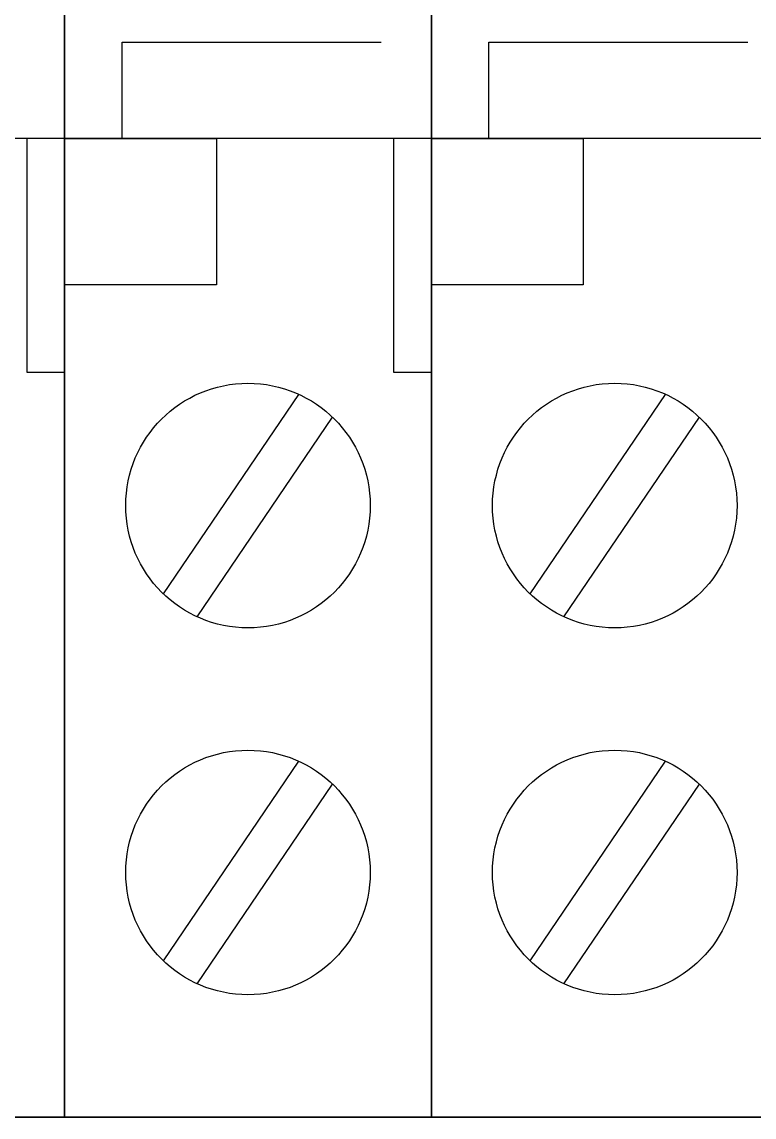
# Model space of a CAD drawing. Header units: millimetres. Extents: x 2139 to 5034, y 655 to 2700.
# Drawn here: x 3983.75 to 4012.02, y 1468.03 to 1510.3 of the extents above; entities that cross this region are included whole.
import ezdxf

# ---------------------------------------------------------------- set-up
doc = ezdxf.new("R2010")
doc.units = ezdxf.units.MM

msp = doc.modelspace()

# ---------------------------------------------------------------- linework, layer by layer
at = {"color": 7}
for points in [[(3971.234, 1546.711), (3985.396, 1546.711), (3985.396, 1468.033), (3971.234, 1468.033)], [(3971.234, 1546.711), (3985.396, 1546.711), (3985.396, 1468.033), (3971.234, 1468.033)], [(3971.234, 1546.711), (3985.396, 1546.711), (3985.396, 1468.033), (3971.234, 1468.033)], [(3971.234, 1546.711), (3985.396, 1546.711), (3985.396, 1468.033), (3971.234, 1468.033)], [(3971.234, 1546.711), (3985.396, 1546.711), (3985.396, 1468.033), (3971.234, 1468.033)], [(3971.234, 1546.711), (3985.396, 1546.711), (3985.396, 1468.033), (3971.234, 1468.033)], [(3971.234, 1546.711), (3985.396, 1546.711), (3985.396, 1468.033), (3971.234, 1468.033)], [(3971.234, 1546.711), (3985.396, 1546.711), (3985.396, 1468.033), (3971.234, 1468.033)], [(3971.234, 1546.711), (3985.396, 1546.711), (3985.396, 1468.033), (3971.234, 1468.033)], [(3971.234, 1546.711), (3985.396, 1546.711), (3985.396, 1468.033), (3971.234, 1468.033)], [(3971.234, 1546.711), (3985.396, 1546.711), (3985.396, 1468.033), (3971.234, 1468.033)], [(3971.234, 1546.711), (3985.396, 1546.711), (3985.396, 1468.033), (3971.234, 1468.033)], [(3971.234, 1546.711), (3985.396, 1546.711), (3985.396, 1468.033), (3971.234, 1468.033)], [(3971.234, 1546.711), (3985.396, 1546.711), (3985.396, 1468.033), (3971.234, 1468.033)], [(3971.234, 1546.711), (3985.396, 1546.711), (3985.396, 1468.033), (3971.234, 1468.033)], [(3971.234, 1546.711), (3985.396, 1546.711), (3985.396, 1468.033), (3971.234, 1468.033)], [(3971.234, 1546.711), (3985.396, 1546.711), (3985.396, 1468.033), (3971.234, 1468.033)], [(3971.234, 1546.711), (3985.396, 1546.711), (3985.396, 1468.033), (3971.234, 1468.033)], [(3971.234, 1546.711), (3985.396, 1546.711), (3985.396, 1468.033), (3971.234, 1468.033)], [(3971.234, 1546.711), (3985.396, 1546.711), (3985.396, 1468.033), (3971.234, 1468.033)], [(3985.396, 1546.711), (3999.558, 1546.711), (3999.558, 1468.033), (3985.396, 1468.033)], [(3985.396, 1546.711), (3999.558, 1546.711), (3999.558, 1468.033), (3985.396, 1468.033)], [(3985.396, 1546.711), (3999.558, 1546.711), (3999.558, 1468.033), (3985.396, 1468.033)], [(3985.396, 1546.711), (3999.558, 1546.711), (3999.558, 1468.033), (3985.396, 1468.033)], [(3985.396, 1546.711), (3999.558, 1546.711), (3999.558, 1468.033), (3985.396, 1468.033)], [(3985.396, 1546.711), (3999.558, 1546.711), (3999.558, 1468.033), (3985.396, 1468.033)], [(3985.396, 1546.711), (3999.558, 1546.711), (3999.558, 1468.033), (3985.396, 1468.033)], [(3985.396, 1546.711), (3999.558, 1546.711), (3999.558, 1468.033), (3985.396, 1468.033)], [(3985.396, 1546.711), (3999.558, 1546.711), (3999.558, 1468.033), (3985.396, 1468.033)], [(3985.396, 1546.711), (3999.558, 1546.711), (3999.558, 1468.033), (3985.396, 1468.033)], [(3985.396, 1546.711), (3999.558, 1546.711), (3999.558, 1468.033), (3985.396, 1468.033)], [(3985.396, 1546.711), (3999.558, 1546.711), (3999.558, 1468.033), (3985.396, 1468.033)], [(3985.396, 1546.711), (3999.558, 1546.711), (3999.558, 1468.033), (3985.396, 1468.033)], [(3985.396, 1546.711), (3999.558, 1546.711), (3999.558, 1468.033), (3985.396, 1468.033)], [(3985.396, 1546.711), (3999.558, 1546.711), (3999.558, 1468.033), (3985.396, 1468.033)], [(3985.396, 1546.711), (3999.558, 1546.711), (3999.558, 1468.033), (3985.396, 1468.033)], [(3985.396, 1546.711), (3999.558, 1546.711), (3999.558, 1468.033), (3985.396, 1468.033)], [(3985.396, 1546.711), (3999.558, 1546.711), (3999.558, 1468.033), (3985.396, 1468.033)], [(3985.396, 1546.711), (3999.558, 1546.711), (3999.558, 1468.033), (3985.396, 1468.033)], [(3985.396, 1546.711), (3999.558, 1546.711), (3999.558, 1468.033), (3985.396, 1468.033)], [(3999.558, 1546.711), (4013.72, 1546.711), (4013.72, 1468.033), (3999.558, 1468.033)], [(3999.558, 1546.711), (4013.72, 1546.711), (4013.72, 1468.033), (3999.558, 1468.033)], [(3999.558, 1546.711), (4013.72, 1546.711), (4013.72, 1468.033), (3999.558, 1468.033)], [(3999.558, 1546.711), (4013.72, 1546.711), (4013.72, 1468.033), (3999.558, 1468.033)], [(3999.558, 1546.711), (4013.72, 1546.711), (4013.72, 1468.033), (3999.558, 1468.033)], [(3999.558, 1546.711), (4013.72, 1546.711), (4013.72, 1468.033), (3999.558, 1468.033)], [(3999.558, 1546.711), (4013.72, 1546.711), (4013.72, 1468.033), (3999.558, 1468.033)], [(3999.558, 1546.711), (4013.72, 1546.711), (4013.72, 1468.033), (3999.558, 1468.033)], [(3999.558, 1546.711), (4013.72, 1546.711), (4013.72, 1468.033), (3999.558, 1468.033)], [(3999.558, 1546.711), (4013.72, 1546.711), (4013.72, 1468.033), (3999.558, 1468.033)], [(3999.558, 1546.711), (4013.72, 1546.711), (4013.72, 1468.033), (3999.558, 1468.033)], [(3999.558, 1546.711), (4013.72, 1546.711), (4013.72, 1468.033), (3999.558, 1468.033)], [(3999.558, 1546.711), (4013.72, 1546.711), (4013.72, 1468.033), (3999.558, 1468.033)], [(3999.558, 1546.711), (4013.72, 1546.711), (4013.72, 1468.033), (3999.558, 1468.033)], [(3999.558, 1546.711), (4013.72, 1546.711), (4013.72, 1468.033), (3999.558, 1468.033)], [(3999.558, 1546.711), (4013.72, 1546.711), (4013.72, 1468.033), (3999.558, 1468.033)], [(3999.558, 1546.711), (4013.72, 1546.711), (4013.72, 1468.033), (3999.558, 1468.033)], [(3999.558, 1546.711), (4013.72, 1546.711), (4013.72, 1468.033), (3999.558, 1468.033)], [(3999.558, 1546.711), (4013.72, 1546.711), (4013.72, 1468.033), (3999.558, 1468.033)], [(3999.558, 1546.711), (4013.72, 1546.711), (4013.72, 1468.033), (3999.558, 1468.033)], [(3971.234, 1468.033), (3985.396, 1468.033), (3985.396, 1505.798), (3971.234, 1505.798)], [(3971.234, 1468.033), (3985.396, 1468.033), (3985.396, 1505.798), (3971.234, 1505.798)], [(3971.234, 1468.033), (3985.396, 1468.033), (3985.396, 1505.798), (3971.234, 1505.798)], [(3971.234, 1468.033), (3985.396, 1468.033), (3985.396, 1505.798), (3971.234, 1505.798)], [(3971.234, 1468.033), (3985.396, 1468.033), (3985.396, 1505.798), (3971.234, 1505.798)], [(3971.234, 1468.033), (3985.396, 1468.033), (3985.396, 1505.798), (3971.234, 1505.798)], [(3971.234, 1468.033), (3985.396, 1468.033), (3985.396, 1505.798), (3971.234, 1505.798)], [(3971.234, 1468.033), (3985.396, 1468.033), (3985.396, 1505.798), (3971.234, 1505.798)], [(3971.234, 1468.033), (3985.396, 1468.033), (3985.396, 1505.798), (3971.234, 1505.798)], [(3971.234, 1468.033), (3985.396, 1468.033), (3985.396, 1505.798), (3971.234, 1505.798)], [(3971.234, 1468.033), (3985.396, 1468.033), (3985.396, 1505.798), (3971.234, 1505.798)], [(3971.234, 1468.033), (3985.396, 1468.033), (3985.396, 1505.798), (3971.234, 1505.798)], [(3971.234, 1468.033), (3985.396, 1468.033), (3985.396, 1505.798), (3971.234, 1505.798)], [(3971.234, 1468.033), (3985.396, 1468.033), (3985.396, 1505.798), (3971.234, 1505.798)], [(3971.234, 1468.033), (3985.396, 1468.033), (3985.396, 1505.798), (3971.234, 1505.798)], [(3971.234, 1468.033), (3985.396, 1468.033), (3985.396, 1505.798), (3971.234, 1505.798)], [(3971.234, 1468.033), (3985.396, 1468.033), (3985.396, 1505.798), (3971.234, 1505.798)], [(3971.234, 1468.033), (3985.396, 1468.033), (3985.396, 1505.798), (3971.234, 1505.798)], [(3971.234, 1468.033), (3985.396, 1468.033), (3985.396, 1505.798), (3971.234, 1505.798)], [(3971.234, 1468.033), (3985.396, 1468.033), (3985.396, 1505.798), (3971.234, 1505.798)], [(3985.396, 1505.798), (3983.934, 1505.798), (3983.934, 1496.785), (3985.396, 1496.785)], [(3985.396, 1505.798), (3983.934, 1505.798), (3983.934, 1496.785), (3985.396, 1496.785)], [(3985.396, 1505.798), (3983.934, 1505.798), (3983.934, 1496.785), (3985.396, 1496.785)], [(3985.396, 1505.798), (3983.934, 1505.798), (3983.934, 1496.785), (3985.396, 1496.785)], [(3985.396, 1505.798), (3983.934, 1505.798), (3983.934, 1496.785), (3985.396, 1496.785)], [(3985.396, 1505.798), (3983.934, 1505.798), (3983.934, 1496.785), (3985.396, 1496.785)], [(3985.396, 1505.798), (3983.934, 1505.798), (3983.934, 1496.785), (3985.396, 1496.785)], [(3985.396, 1505.798), (3983.934, 1505.798), (3983.934, 1496.785), (3985.396, 1496.785)], [(3985.396, 1505.798), (3983.934, 1505.798), (3983.934, 1496.785), (3985.396, 1496.785)], [(3985.396, 1505.798), (3983.934, 1505.798), (3983.934, 1496.785), (3985.396, 1496.785)], [(3985.396, 1505.798), (3983.934, 1505.798), (3983.934, 1496.785), (3985.396, 1496.785)], [(3985.396, 1505.798), (3983.934, 1505.798), (3983.934, 1496.785), (3985.396, 1496.785)], [(3985.396, 1505.798), (3983.934, 1505.798), (3983.934, 1496.785), (3985.396, 1496.785)], [(3985.396, 1505.798), (3983.934, 1505.798), (3983.934, 1496.785), (3985.396, 1496.785)], [(3985.396, 1505.798), (3983.934, 1505.798), (3983.934, 1496.785), (3985.396, 1496.785)], [(3985.396, 1505.798), (3983.934, 1505.798), (3983.934, 1496.785), (3985.396, 1496.785)], [(3985.396, 1505.798), (3983.934, 1505.798), (3983.934, 1496.785), (3985.396, 1496.785)], [(3985.396, 1505.798), (3983.934, 1505.798), (3983.934, 1496.785), (3985.396, 1496.785)], [(3985.396, 1505.798), (3983.934, 1505.798), (3983.934, 1496.785), (3985.396, 1496.785)], [(3985.396, 1505.798), (3983.934, 1505.798), (3983.934, 1496.785), (3985.396, 1496.785)], [(3985.396, 1468.033), (3999.558, 1468.033), (3999.558, 1505.798), (3985.396, 1505.798)], [(3985.396, 1505.798), (3991.26, 1505.798), (3991.26, 1500.162), (3985.396, 1500.162)], [(3985.396, 1468.033), (3999.558, 1468.033), (3999.558, 1505.798), (3985.396, 1505.798)], [(3985.396, 1505.798), (3991.26, 1505.798), (3991.26, 1500.162), (3985.396, 1500.162)], [(3985.396, 1468.033), (3999.558, 1468.033), (3999.558, 1505.798), (3985.396, 1505.798)], [(3985.396, 1505.798), (3991.26, 1505.798), (3991.26, 1500.162), (3985.396, 1500.162)], [(3985.396, 1468.033), (3999.558, 1468.033), (3999.558, 1505.798), (3985.396, 1505.798)], [(3985.396, 1505.798), (3991.26, 1505.798), (3991.26, 1500.162), (3985.396, 1500.162)], [(3985.396, 1468.033), (3999.558, 1468.033), (3999.558, 1505.798), (3985.396, 1505.798)], [(3985.396, 1505.798), (3991.26, 1505.798), (3991.26, 1500.162), (3985.396, 1500.162)], [(3985.396, 1468.033), (3999.558, 1468.033), (3999.558, 1505.798), (3985.396, 1505.798)], [(3985.396, 1505.798), (3991.26, 1505.798), (3991.26, 1500.162), (3985.396, 1500.162)], [(3985.396, 1468.033), (3999.558, 1468.033), (3999.558, 1505.798), (3985.396, 1505.798)], [(3985.396, 1505.798), (3991.26, 1505.798), (3991.26, 1500.162), (3985.396, 1500.162)], [(3985.396, 1468.033), (3999.558, 1468.033), (3999.558, 1505.798), (3985.396, 1505.798)], [(3985.396, 1505.798), (3991.26, 1505.798), (3991.26, 1500.162), (3985.396, 1500.162)], [(3985.396, 1468.033), (3999.558, 1468.033), (3999.558, 1505.798), (3985.396, 1505.798)], [(3985.396, 1505.798), (3991.26, 1505.798), (3991.26, 1500.162), (3985.396, 1500.162)], [(3985.396, 1468.033), (3999.558, 1468.033), (3999.558, 1505.798), (3985.396, 1505.798)], [(3985.396, 1505.798), (3991.26, 1505.798), (3991.26, 1500.162), (3985.396, 1500.162)], [(3985.396, 1468.033), (3999.558, 1468.033), (3999.558, 1505.798), (3985.396, 1505.798)], [(3985.396, 1505.798), (3991.26, 1505.798), (3991.26, 1500.162), (3985.396, 1500.162)], [(3985.396, 1468.033), (3999.558, 1468.033), (3999.558, 1505.798), (3985.396, 1505.798)], [(3985.396, 1505.798), (3991.26, 1505.798), (3991.26, 1500.162), (3985.396, 1500.162)], [(3985.396, 1468.033), (3999.558, 1468.033), (3999.558, 1505.798), (3985.396, 1505.798)], [(3985.396, 1505.798), (3991.26, 1505.798), (3991.26, 1500.162), (3985.396, 1500.162)], [(3985.396, 1468.033), (3999.558, 1468.033), (3999.558, 1505.798), (3985.396, 1505.798)], [(3985.396, 1505.798), (3991.26, 1505.798), (3991.26, 1500.162), (3985.396, 1500.162)], [(3985.396, 1468.033), (3999.558, 1468.033), (3999.558, 1505.798), (3985.396, 1505.798)], [(3985.396, 1505.798), (3991.26, 1505.798), (3991.26, 1500.162), (3985.396, 1500.162)], [(3985.396, 1468.033), (3999.558, 1468.033), (3999.558, 1505.798), (3985.396, 1505.798)], [(3985.396, 1505.798), (3991.26, 1505.798), (3991.26, 1500.162), (3985.396, 1500.162)], [(3985.396, 1468.033), (3999.558, 1468.033), (3999.558, 1505.798), (3985.396, 1505.798)], [(3985.396, 1505.798), (3991.26, 1505.798), (3991.26, 1500.162), (3985.396, 1500.162)], [(3985.396, 1468.033), (3999.558, 1468.033), (3999.558, 1505.798), (3985.396, 1505.798)], [(3985.396, 1505.798), (3991.26, 1505.798), (3991.26, 1500.162), (3985.396, 1500.162)], [(3985.396, 1468.033), (3999.558, 1468.033), (3999.558, 1505.798), (3985.396, 1505.798)], [(3985.396, 1505.798), (3991.26, 1505.798), (3991.26, 1500.162), (3985.396, 1500.162)], [(3985.396, 1468.033), (3999.558, 1468.033), (3999.558, 1505.798), (3985.396, 1505.798)], [(3985.396, 1505.798), (3991.26, 1505.798), (3991.26, 1500.162), (3985.396, 1500.162)], [(3999.558, 1505.798), (3998.096, 1505.798), (3998.096, 1496.785), (3999.558, 1496.785)], [(3999.558, 1505.798), (3998.096, 1505.798), (3998.096, 1496.785), (3999.558, 1496.785)], [(3999.558, 1505.798), (3998.096, 1505.798), (3998.096, 1496.785), (3999.558, 1496.785)], [(3999.558, 1505.798), (3998.096, 1505.798), (3998.096, 1496.785), (3999.558, 1496.785)], [(3999.558, 1505.798), (3998.096, 1505.798), (3998.096, 1496.785), (3999.558, 1496.785)], [(3999.558, 1505.798), (3998.096, 1505.798), (3998.096, 1496.785), (3999.558, 1496.785)], [(3999.558, 1505.798), (3998.096, 1505.798), (3998.096, 1496.785), (3999.558, 1496.785)], [(3999.558, 1505.798), (3998.096, 1505.798), (3998.096, 1496.785), (3999.558, 1496.785)], [(3999.558, 1505.798), (3998.096, 1505.798), (3998.096, 1496.785), (3999.558, 1496.785)], [(3999.558, 1505.798), (3998.096, 1505.798), (3998.096, 1496.785), (3999.558, 1496.785)], [(3999.558, 1505.798), (3998.096, 1505.798), (3998.096, 1496.785), (3999.558, 1496.785)], [(3999.558, 1505.798), (3998.096, 1505.798), (3998.096, 1496.785), (3999.558, 1496.785)], [(3999.558, 1505.798), (3998.096, 1505.798), (3998.096, 1496.785), (3999.558, 1496.785)], [(3999.558, 1505.798), (3998.096, 1505.798), (3998.096, 1496.785), (3999.558, 1496.785)], [(3999.558, 1505.798), (3998.096, 1505.798), (3998.096, 1496.785), (3999.558, 1496.785)], [(3999.558, 1505.798), (3998.096, 1505.798), (3998.096, 1496.785), (3999.558, 1496.785)], [(3999.558, 1505.798), (3998.096, 1505.798), (3998.096, 1496.785), (3999.558, 1496.785)], [(3999.558, 1505.798), (3998.096, 1505.798), (3998.096, 1496.785), (3999.558, 1496.785)], [(3999.558, 1505.798), (3998.096, 1505.798), (3998.096, 1496.785), (3999.558, 1496.785)], [(3999.558, 1505.798), (3998.096, 1505.798), (3998.096, 1496.785), (3999.558, 1496.785)], [(3999.558, 1468.033), (4013.72, 1468.033), (4013.72, 1505.798), (3999.558, 1505.798)], [(3999.558, 1505.798), (4005.422, 1505.798), (4005.422, 1500.162), (3999.558, 1500.162)], [(3999.558, 1468.033), (4013.72, 1468.033), (4013.72, 1505.798), (3999.558, 1505.798)], [(3999.558, 1505.798), (4005.422, 1505.798), (4005.422, 1500.162), (3999.558, 1500.162)], [(3999.558, 1468.033), (4013.72, 1468.033), (4013.72, 1505.798), (3999.558, 1505.798)], [(3999.558, 1505.798), (4005.422, 1505.798), (4005.422, 1500.162), (3999.558, 1500.162)], [(3999.558, 1468.033), (4013.72, 1468.033), (4013.72, 1505.798), (3999.558, 1505.798)], [(3999.558, 1505.798), (4005.422, 1505.798), (4005.422, 1500.162), (3999.558, 1500.162)], [(3999.558, 1468.033), (4013.72, 1468.033), (4013.72, 1505.798), (3999.558, 1505.798)], [(3999.558, 1505.798), (4005.422, 1505.798), (4005.422, 1500.162), (3999.558, 1500.162)], [(3999.558, 1468.033), (4013.72, 1468.033), (4013.72, 1505.798), (3999.558, 1505.798)], [(3999.558, 1505.798), (4005.422, 1505.798), (4005.422, 1500.162), (3999.558, 1500.162)], [(3999.558, 1468.033), (4013.72, 1468.033), (4013.72, 1505.798), (3999.558, 1505.798)], [(3999.558, 1505.798), (4005.422, 1505.798), (4005.422, 1500.162), (3999.558, 1500.162)], [(3999.558, 1468.033), (4013.72, 1468.033), (4013.72, 1505.798), (3999.558, 1505.798)], [(3999.558, 1505.798), (4005.422, 1505.798), (4005.422, 1500.162), (3999.558, 1500.162)], [(3999.558, 1468.033), (4013.72, 1468.033), (4013.72, 1505.798), (3999.558, 1505.798)], [(3999.558, 1505.798), (4005.422, 1505.798), (4005.422, 1500.162), (3999.558, 1500.162)], [(3999.558, 1468.033), (4013.72, 1468.033), (4013.72, 1505.798), (3999.558, 1505.798)], [(3999.558, 1505.798), (4005.422, 1505.798), (4005.422, 1500.162), (3999.558, 1500.162)], [(3999.558, 1468.033), (4013.72, 1468.033), (4013.72, 1505.798), (3999.558, 1505.798)], [(3999.558, 1505.798), (4005.422, 1505.798), (4005.422, 1500.162), (3999.558, 1500.162)], [(3999.558, 1468.033), (4013.72, 1468.033), (4013.72, 1505.798), (3999.558, 1505.798)], [(3999.558, 1505.798), (4005.422, 1505.798), (4005.422, 1500.162), (3999.558, 1500.162)], [(3999.558, 1468.033), (4013.72, 1468.033), (4013.72, 1505.798), (3999.558, 1505.798)], [(3999.558, 1505.798), (4005.422, 1505.798), (4005.422, 1500.162), (3999.558, 1500.162)], [(3999.558, 1468.033), (4013.72, 1468.033), (4013.72, 1505.798), (3999.558, 1505.798)], [(3999.558, 1505.798), (4005.422, 1505.798), (4005.422, 1500.162), (3999.558, 1500.162)], [(3999.558, 1468.033), (4013.72, 1468.033), (4013.72, 1505.798), (3999.558, 1505.798)], [(3999.558, 1505.798), (4005.422, 1505.798), (4005.422, 1500.162), (3999.558, 1500.162)], [(3999.558, 1468.033), (4013.72, 1468.033), (4013.72, 1505.798), (3999.558, 1505.798)], [(3999.558, 1505.798), (4005.422, 1505.798), (4005.422, 1500.162), (3999.558, 1500.162)], [(3999.558, 1468.033), (4013.72, 1468.033), (4013.72, 1505.798), (3999.558, 1505.798)], [(3999.558, 1505.798), (4005.422, 1505.798), (4005.422, 1500.162), (3999.558, 1500.162)], [(3999.558, 1468.033), (4013.72, 1468.033), (4013.72, 1505.798), (3999.558, 1505.798)], [(3999.558, 1505.798), (4005.422, 1505.798), (4005.422, 1500.162), (3999.558, 1500.162)], [(3999.558, 1468.033), (4013.72, 1468.033), (4013.72, 1505.798), (3999.558, 1505.798)], [(3999.558, 1505.798), (4005.422, 1505.798), (4005.422, 1500.162), (3999.558, 1500.162)], [(3999.558, 1468.033), (4013.72, 1468.033), (4013.72, 1505.798), (3999.558, 1505.798)], [(3999.558, 1505.798), (4005.422, 1505.798), (4005.422, 1500.162), (3999.558, 1500.162)]]:
    msp.add_lwpolyline(points, close=True, dxfattribs=at)
for points in [[(3987.615, 1505.798), (3987.615, 1509.517), (3997.618, 1509.517)], [(3987.615, 1505.798), (3987.615, 1509.517), (3997.618, 1509.517)], [(3987.615, 1505.798), (3987.615, 1509.517), (3997.618, 1509.517)], [(3987.615, 1505.798), (3987.615, 1509.517), (3997.618, 1509.517)], [(3987.615, 1505.798), (3987.615, 1509.517), (3997.618, 1509.517)], [(3987.615, 1505.798), (3987.615, 1509.517), (3997.618, 1509.517)], [(3987.615, 1505.798), (3987.615, 1509.517), (3997.618, 1509.517)], [(3987.615, 1505.798), (3987.615, 1509.517), (3997.618, 1509.517)], [(3987.615, 1505.798), (3987.615, 1509.517), (3997.618, 1509.517)], [(3987.615, 1505.798), (3987.615, 1509.517), (3997.618, 1509.517)], [(3987.615, 1505.798), (3987.615, 1509.517), (3997.618, 1509.517)], [(3987.615, 1505.798), (3987.615, 1509.517), (3997.618, 1509.517)], [(3987.615, 1505.798), (3987.615, 1509.517), (3997.618, 1509.517)], [(3987.615, 1505.798), (3987.615, 1509.517), (3997.618, 1509.517)], [(3987.615, 1505.798), (3987.615, 1509.517), (3997.618, 1509.517)], [(3987.615, 1505.798), (3987.615, 1509.517), (3997.618, 1509.517)], [(3987.615, 1505.798), (3987.615, 1509.517), (3997.618, 1509.517)], [(3987.615, 1505.798), (3987.615, 1509.517), (3997.618, 1509.517)], [(3987.615, 1505.798), (3987.615, 1509.517), (3997.618, 1509.517)], [(3987.615, 1505.798), (3987.615, 1509.517), (3997.618, 1509.517)], [(4001.777, 1505.798), (4001.777, 1509.517), (4011.781, 1509.517)], [(4001.777, 1505.798), (4001.777, 1509.517), (4011.781, 1509.517)], [(4001.777, 1505.798), (4001.777, 1509.517), (4011.781, 1509.517)], [(4001.777, 1505.798), (4001.777, 1509.517), (4011.781, 1509.517)], [(4001.777, 1505.798), (4001.777, 1509.517), (4011.781, 1509.517)], [(4001.777, 1505.798), (4001.777, 1509.517), (4011.781, 1509.517)], [(4001.777, 1505.798), (4001.777, 1509.517), (4011.781, 1509.517)], [(4001.777, 1505.798), (4001.777, 1509.517), (4011.781, 1509.517)], [(4001.777, 1505.798), (4001.777, 1509.517), (4011.781, 1509.517)], [(4001.777, 1505.798), (4001.777, 1509.517), (4011.781, 1509.517)], [(4001.777, 1505.798), (4001.777, 1509.517), (4011.781, 1509.517)], [(4001.777, 1505.798), (4001.777, 1509.517), (4011.781, 1509.517)], [(4001.777, 1505.798), (4001.777, 1509.517), (4011.781, 1509.517)], [(4001.777, 1505.798), (4001.777, 1509.517), (4011.781, 1509.517)], [(4001.777, 1505.798), (4001.777, 1509.517), (4011.781, 1509.517)], [(4001.777, 1505.798), (4001.777, 1509.517), (4011.781, 1509.517)], [(4001.777, 1505.798), (4001.777, 1509.517), (4011.781, 1509.517)], [(4001.777, 1505.798), (4001.777, 1509.517), (4011.781, 1509.517)], [(4001.777, 1505.798), (4001.777, 1509.517), (4011.781, 1509.517)], [(4001.777, 1505.798), (4001.777, 1509.517), (4011.781, 1509.517)], [(3989.213, 1488.227), (3994.442, 1495.929)], [(3989.213, 1488.227), (3994.442, 1495.929)], [(3989.213, 1488.227), (3994.442, 1495.929)], [(3989.213, 1488.227), (3994.442, 1495.929)], [(3989.213, 1488.227), (3994.442, 1495.929)], [(3989.213, 1488.227), (3994.442, 1495.929)], [(3989.213, 1488.227), (3994.442, 1495.929)], [(3989.213, 1488.227), (3994.442, 1495.929)], [(3989.213, 1488.227), (3994.442, 1495.929)], [(3989.213, 1488.227), (3994.442, 1495.929)], [(3989.213, 1488.227), (3994.442, 1495.929)], [(3989.213, 1488.227), (3994.442, 1495.929)], [(3989.213, 1488.227), (3994.442, 1495.929)], [(3989.213, 1488.227), (3994.442, 1495.929)], [(3989.213, 1488.227), (3994.442, 1495.929)], [(3989.213, 1488.227), (3994.442, 1495.929)], [(3989.213, 1488.227), (3994.442, 1495.929)], [(3989.213, 1488.227), (3994.442, 1495.929)], [(3989.213, 1488.227), (3994.442, 1495.929)], [(3989.213, 1488.227), (3994.442, 1495.929)], [(4003.375, 1488.227), (4008.604, 1495.929)], [(4003.375, 1488.227), (4008.604, 1495.929)], [(4003.375, 1488.227), (4008.604, 1495.929)], [(4003.375, 1488.227), (4008.604, 1495.929)], [(4003.375, 1488.227), (4008.604, 1495.929)], [(4003.375, 1488.227), (4008.604, 1495.929)], [(4003.375, 1488.227), (4008.604, 1495.929)], [(4003.375, 1488.227), (4008.604, 1495.929)], [(4003.375, 1488.227), (4008.604, 1495.929)], [(4003.375, 1488.227), (4008.604, 1495.929)], [(4003.375, 1488.227), (4008.604, 1495.929)], [(4003.375, 1488.227), (4008.604, 1495.929)], [(4003.375, 1488.227), (4008.604, 1495.929)], [(4003.375, 1488.227), (4008.604, 1495.929)], [(4003.375, 1488.227), (4008.604, 1495.929)], [(4003.375, 1488.227), (4008.604, 1495.929)], [(4003.375, 1488.227), (4008.604, 1495.929)], [(4003.375, 1488.227), (4008.604, 1495.929)], [(4003.375, 1488.227), (4008.604, 1495.929)], [(4003.375, 1488.227), (4008.604, 1495.929)], [(3990.515, 1487.343), (3995.744, 1495.044)], [(3990.515, 1487.343), (3995.744, 1495.044)], [(3990.515, 1487.343), (3995.744, 1495.044)], [(3990.515, 1487.343), (3995.744, 1495.044)], [(3990.515, 1487.343), (3995.744, 1495.044)], [(3990.515, 1487.343), (3995.744, 1495.044)], [(3990.515, 1487.343), (3995.744, 1495.044)], [(3990.515, 1487.343), (3995.744, 1495.044)], [(3990.515, 1487.343), (3995.744, 1495.044)], [(3990.515, 1487.343), (3995.744, 1495.044)], [(3990.515, 1487.343), (3995.744, 1495.044)], [(3990.515, 1487.343), (3995.744, 1495.044)], [(3990.515, 1487.343), (3995.744, 1495.044)], [(3990.515, 1487.343), (3995.744, 1495.044)], [(3990.515, 1487.343), (3995.744, 1495.044)], [(3990.515, 1487.343), (3995.744, 1495.044)], [(3990.515, 1487.343), (3995.744, 1495.044)], [(3990.515, 1487.343), (3995.744, 1495.044)], [(3990.515, 1487.343), (3995.744, 1495.044)], [(3990.515, 1487.343), (3995.744, 1495.044)], [(4004.677, 1487.343), (4009.906, 1495.044)], [(4004.677, 1487.343), (4009.906, 1495.044)], [(4004.677, 1487.343), (4009.906, 1495.044)], [(4004.677, 1487.343), (4009.906, 1495.044)], [(4004.677, 1487.343), (4009.906, 1495.044)], [(4004.677, 1487.343), (4009.906, 1495.044)], [(4004.677, 1487.343), (4009.906, 1495.044)], [(4004.677, 1487.343), (4009.906, 1495.044)], [(4004.677, 1487.343), (4009.906, 1495.044)], [(4004.677, 1487.343), (4009.906, 1495.044)], [(4004.677, 1487.343), (4009.906, 1495.044)], [(4004.677, 1487.343), (4009.906, 1495.044)], [(4004.677, 1487.343), (4009.906, 1495.044)], [(4004.677, 1487.343), (4009.906, 1495.044)], [(4004.677, 1487.343), (4009.906, 1495.044)], [(4004.677, 1487.343), (4009.906, 1495.044)], [(4004.677, 1487.343), (4009.906, 1495.044)], [(4004.677, 1487.343), (4009.906, 1495.044)], [(4004.677, 1487.343), (4009.906, 1495.044)], [(4004.677, 1487.343), (4009.906, 1495.044)], [(3989.213, 1474.065), (3994.442, 1481.766)], [(3989.213, 1474.065), (3994.442, 1481.766)], [(3989.213, 1474.065), (3994.442, 1481.766)], [(3989.213, 1474.065), (3994.442, 1481.766)], [(3989.213, 1474.065), (3994.442, 1481.766)], [(3989.213, 1474.065), (3994.442, 1481.766)], [(3989.213, 1474.065), (3994.442, 1481.766)], [(3989.213, 1474.065), (3994.442, 1481.766)], [(3989.213, 1474.065), (3994.442, 1481.766)], [(3989.213, 1474.065), (3994.442, 1481.766)], [(3989.213, 1474.065), (3994.442, 1481.766)], [(3989.213, 1474.065), (3994.442, 1481.766)], [(3989.213, 1474.065), (3994.442, 1481.766)], [(3989.213, 1474.065), (3994.442, 1481.766)], [(3989.213, 1474.065), (3994.442, 1481.766)], [(3989.213, 1474.065), (3994.442, 1481.766)], [(3989.213, 1474.065), (3994.442, 1481.766)], [(3989.213, 1474.065), (3994.442, 1481.766)], [(3989.213, 1474.065), (3994.442, 1481.766)], [(3989.213, 1474.065), (3994.442, 1481.766)], [(4003.375, 1474.065), (4008.604, 1481.766)], [(4003.375, 1474.065), (4008.604, 1481.766)], [(4003.375, 1474.065), (4008.604, 1481.766)], [(4003.375, 1474.065), (4008.604, 1481.766)], [(4003.375, 1474.065), (4008.604, 1481.766)], [(4003.375, 1474.065), (4008.604, 1481.766)], [(4003.375, 1474.065), (4008.604, 1481.766)], [(4003.375, 1474.065), (4008.604, 1481.766)], [(4003.375, 1474.065), (4008.604, 1481.766)], [(4003.375, 1474.065), (4008.604, 1481.766)], [(4003.375, 1474.065), (4008.604, 1481.766)], [(4003.375, 1474.065), (4008.604, 1481.766)], [(4003.375, 1474.065), (4008.604, 1481.766)], [(4003.375, 1474.065), (4008.604, 1481.766)], [(4003.375, 1474.065), (4008.604, 1481.766)], [(4003.375, 1474.065), (4008.604, 1481.766)], [(4003.375, 1474.065), (4008.604, 1481.766)], [(4003.375, 1474.065), (4008.604, 1481.766)], [(4003.375, 1474.065), (4008.604, 1481.766)], [(4003.375, 1474.065), (4008.604, 1481.766)], [(3990.515, 1473.181), (3995.744, 1480.882)], [(3990.515, 1473.181), (3995.744, 1480.882)], [(3990.515, 1473.181), (3995.744, 1480.882)], [(3990.515, 1473.181), (3995.744, 1480.882)], [(3990.515, 1473.181), (3995.744, 1480.882)], [(3990.515, 1473.181), (3995.744, 1480.882)], [(3990.515, 1473.181), (3995.744, 1480.882)], [(3990.515, 1473.181), (3995.744, 1480.882)], [(3990.515, 1473.181), (3995.744, 1480.882)], [(3990.515, 1473.181), (3995.744, 1480.882)], [(3990.515, 1473.181), (3995.744, 1480.882)], [(3990.515, 1473.181), (3995.744, 1480.882)], [(3990.515, 1473.181), (3995.744, 1480.882)], [(3990.515, 1473.181), (3995.744, 1480.882)], [(3990.515, 1473.181), (3995.744, 1480.882)], [(3990.515, 1473.181), (3995.744, 1480.882)], [(3990.515, 1473.181), (3995.744, 1480.882)], [(3990.515, 1473.181), (3995.744, 1480.882)], [(3990.515, 1473.181), (3995.744, 1480.882)], [(3990.515, 1473.181), (3995.744, 1480.882)], [(4004.677, 1473.181), (4009.906, 1480.882)], [(4004.677, 1473.181), (4009.906, 1480.882)], [(4004.677, 1473.181), (4009.906, 1480.882)], [(4004.677, 1473.181), (4009.906, 1480.882)], [(4004.677, 1473.181), (4009.906, 1480.882)], [(4004.677, 1473.181), (4009.906, 1480.882)], [(4004.677, 1473.181), (4009.906, 1480.882)], [(4004.677, 1473.181), (4009.906, 1480.882)], [(4004.677, 1473.181), (4009.906, 1480.882)], [(4004.677, 1473.181), (4009.906, 1480.882)], [(4004.677, 1473.181), (4009.906, 1480.882)], [(4004.677, 1473.181), (4009.906, 1480.882)], [(4004.677, 1473.181), (4009.906, 1480.882)], [(4004.677, 1473.181), (4009.906, 1480.882)], [(4004.677, 1473.181), (4009.906, 1480.882)], [(4004.677, 1473.181), (4009.906, 1480.882)], [(4004.677, 1473.181), (4009.906, 1480.882)], [(4004.677, 1473.181), (4009.906, 1480.882)], [(4004.677, 1473.181), (4009.906, 1480.882)], [(4004.677, 1473.181), (4009.906, 1480.882)]]:
    msp.add_lwpolyline(points, dxfattribs=at)
for centre in [(3992.477, 1491.636), (3992.477, 1491.636), (3992.477, 1491.636), (3992.477, 1491.636), (3992.477, 1491.636), (3992.477, 1491.636), (3992.477, 1491.636), (3992.477, 1491.636), (3992.477, 1491.636), (3992.477, 1491.636), (3992.477, 1491.636), (3992.477, 1491.636), (3992.477, 1491.636), (3992.477, 1491.636), (3992.477, 1491.636), (3992.477, 1491.636), (3992.477, 1491.636), (3992.477, 1491.636), (3992.477, 1491.636), (3992.477, 1491.636), (4006.639, 1491.636), (4006.639, 1491.636), (4006.639, 1491.636), (4006.639, 1491.636), (4006.639, 1491.636), (4006.639, 1491.636), (4006.639, 1491.636), (4006.639, 1491.636), (4006.639, 1491.636), (4006.639, 1491.636), (4006.639, 1491.636), (4006.639, 1491.636), (4006.639, 1491.636), (4006.639, 1491.636), (4006.639, 1491.636), (4006.639, 1491.636), (4006.639, 1491.636), (4006.639, 1491.636), (4006.639, 1491.636), (4006.639, 1491.636), (3992.477, 1477.474), (3992.477, 1477.474), (3992.477, 1477.474), (3992.477, 1477.474), (3992.477, 1477.474), (3992.477, 1477.474), (3992.477, 1477.474), (3992.477, 1477.474), (3992.477, 1477.474), (3992.477, 1477.474), (3992.477, 1477.474), (3992.477, 1477.474), (3992.477, 1477.474), (3992.477, 1477.474), (3992.477, 1477.474), (3992.477, 1477.474), (3992.477, 1477.474), (3992.477, 1477.474), (3992.477, 1477.474), (3992.477, 1477.474), (4006.639, 1477.474), (4006.639, 1477.474), (4006.639, 1477.474), (4006.639, 1477.474), (4006.639, 1477.474), (4006.639, 1477.474), (4006.639, 1477.474), (4006.639, 1477.474), (4006.639, 1477.474), (4006.639, 1477.474), (4006.639, 1477.474), (4006.639, 1477.474), (4006.639, 1477.474), (4006.639, 1477.474), (4006.639, 1477.474), (4006.639, 1477.474), (4006.639, 1477.474), (4006.639, 1477.474), (4006.639, 1477.474), (4006.639, 1477.474)]:
    msp.add_circle(centre, 4.721, dxfattribs=at)

doc.saveas('drawing.dxf')
